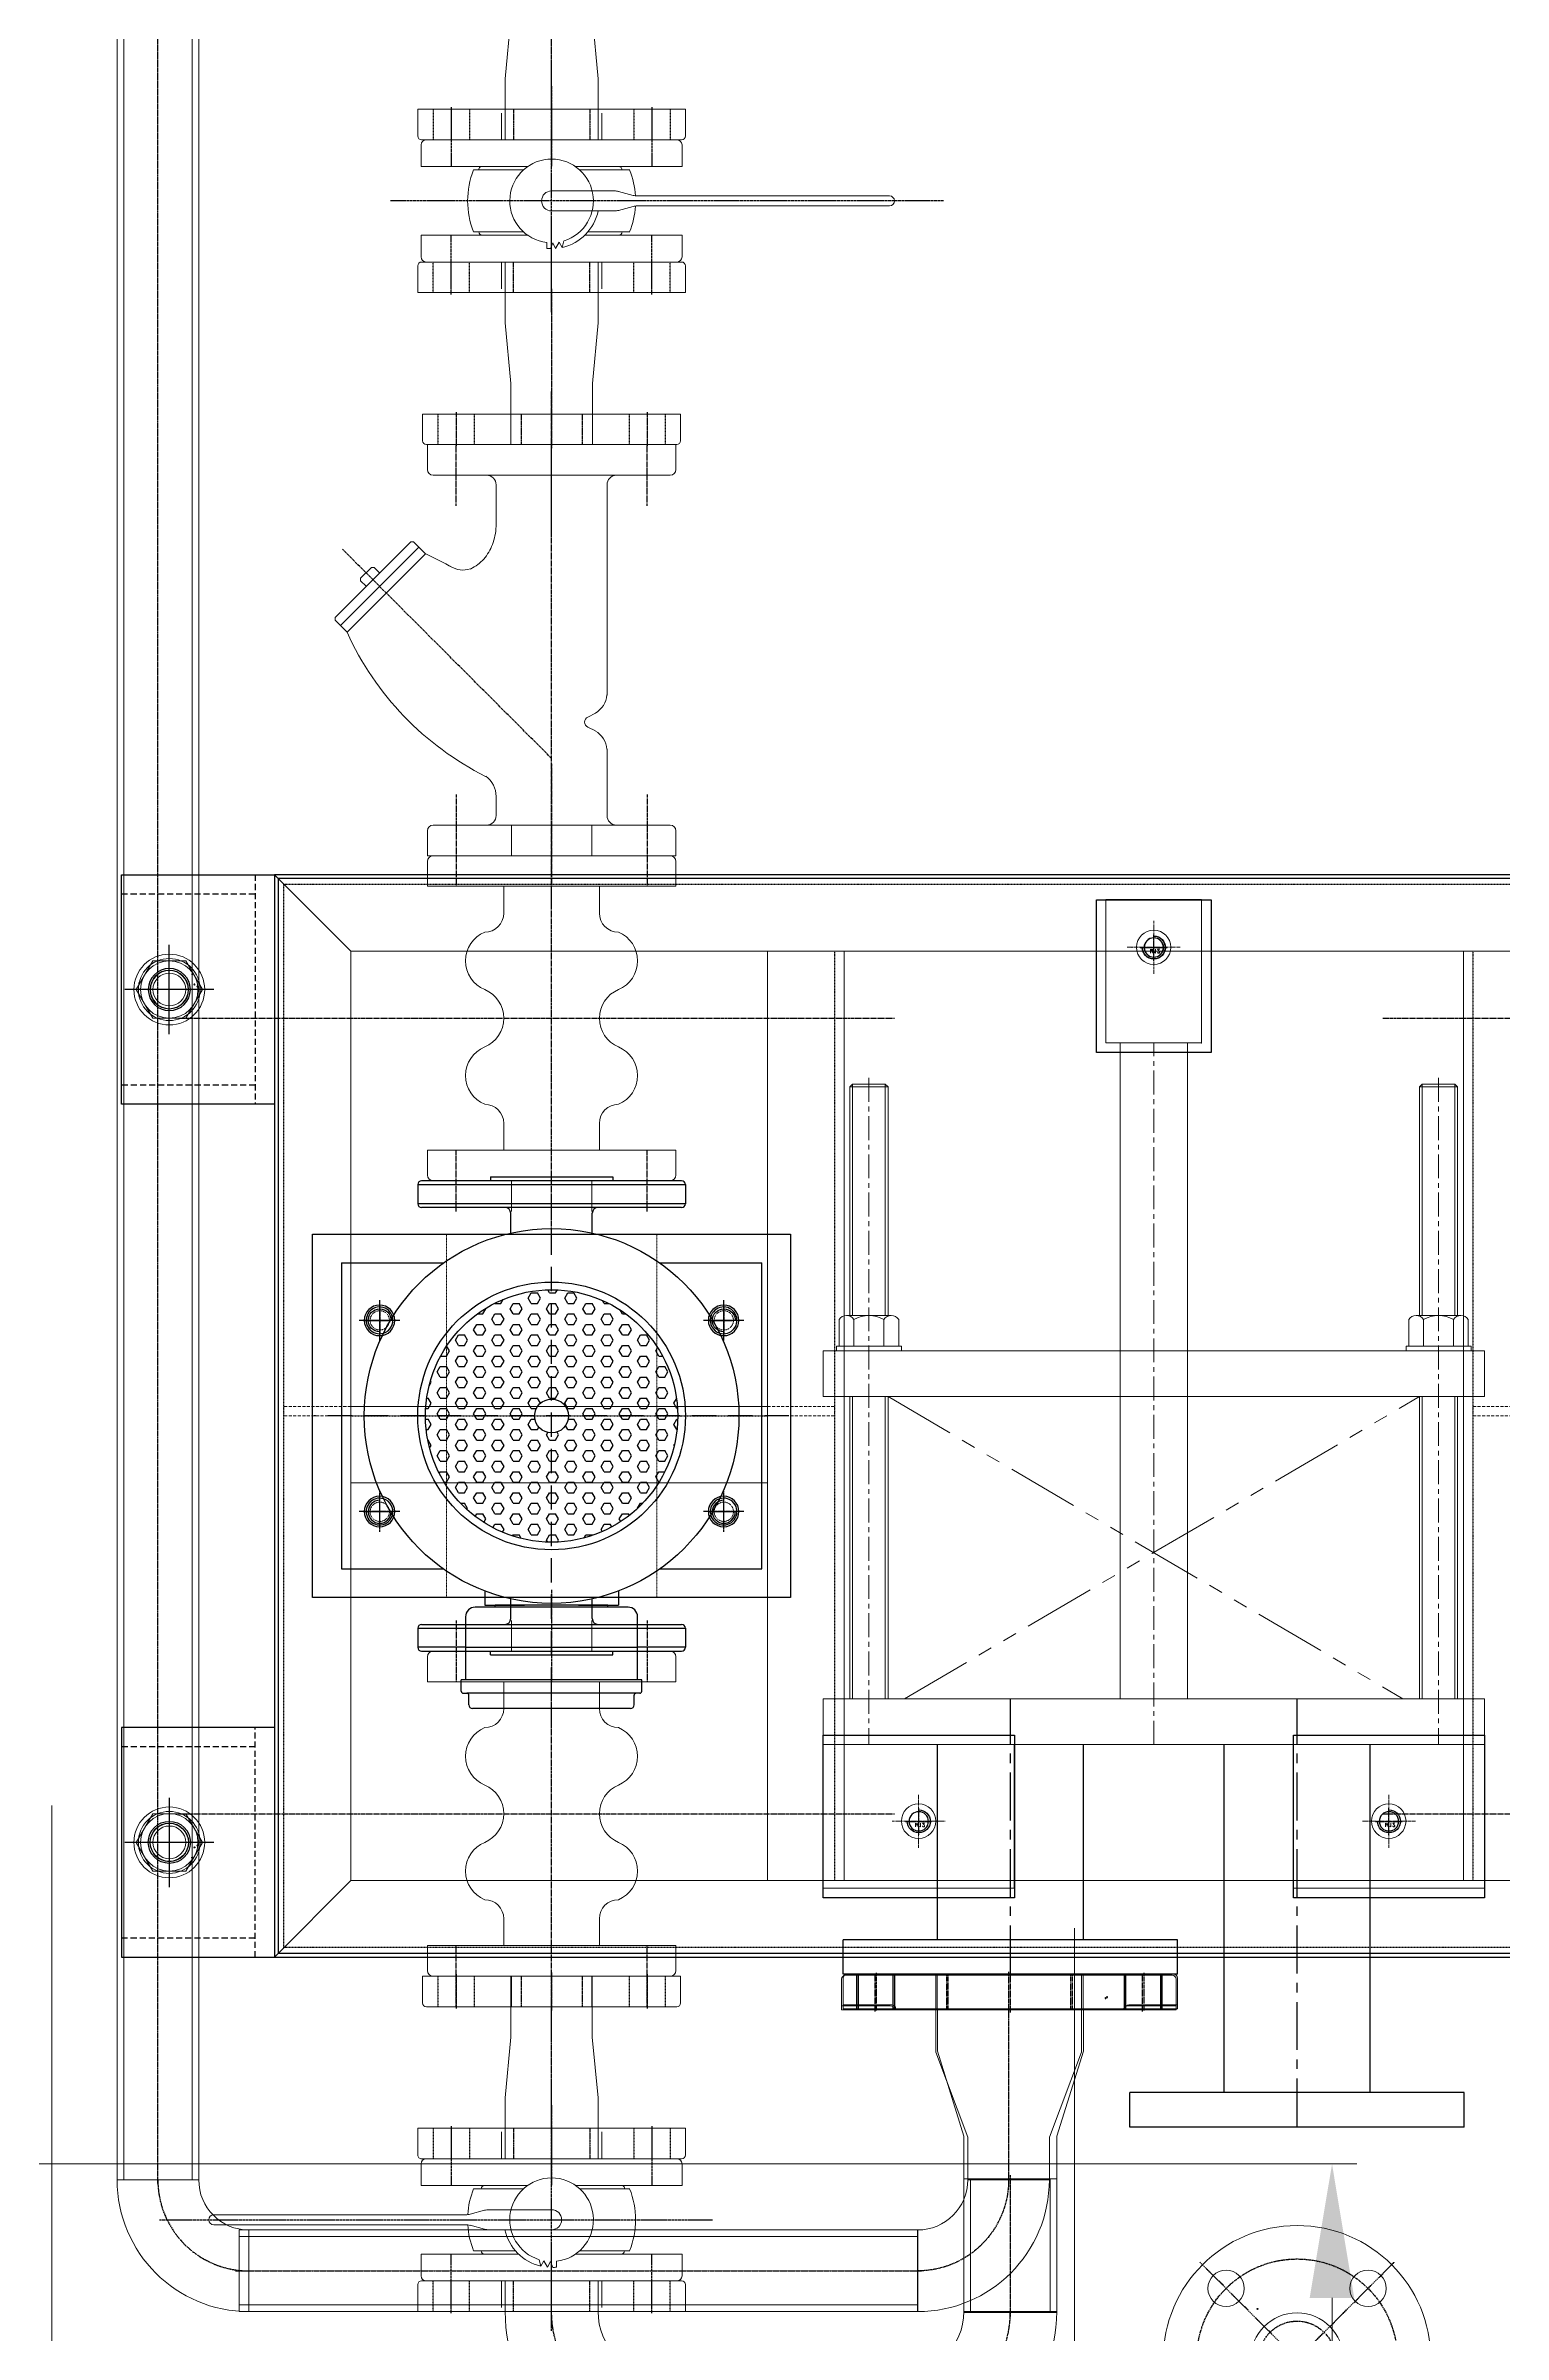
# Model space of a CAD drawing. Header units: millimetres. Extents: x -32759 to 129432, y 390 to 54305.
# Drawn here: x 23663 to 24426, y 26853 to 28050 of the extents above; entities that cross this region are included whole.
import ezdxf

# ---------------------------------------------------------------- set-up
doc = ezdxf.new("R2010")
doc.units = ezdxf.units.MM
for name, pattern in [('CENTER', [2, 1.25, -0.25, 0.25, -0.25]), ('DASHED', [19.05, 12.7, -6.35]), ('HIDDEN', [0.375, 0.25, -0.125]), ('HIDDEN2', [4.7625, 3.175, -1.5875]), ('PHANTOM', [2.5, 1.25, -0.25, 0.25, -0.25, 0.25, -0.25])]:
    doc.linetypes.add(name, pattern=pattern)
for name, color, linetype in [('01a', 8, 'Continuous'), ('01d', 211, 'Continuous'), ('01j', 243, 'Continuous'), ('1', 20, 'Continuous'), ('2', 2, 'DASHED'), ('3', 5, 'Continuous'), ('65A_65A_10K-FF', 7, 'Continuous'), ('BOM-UDEF', 3, 'Continuous'), ('CENTER', 1, 'CENTER'), ('CL', 1, 'CENTER'), ('FL', 3, 'Continuous'), ('HL', 2, 'HIDDEN'), ('IL', 5, 'PHANTOM'), ('OUTLINE', 7, 'Continuous'), ('PL', 5, 'PHANTOM'), ('RD', 5, 'Continuous'), ('외형선', 3, 'Continuous')]:
    doc.layers.add(name, color=color, linetype=linetype)
doc.layers.add('02 숨은선', color=2, linetype='HIDDEN', lineweight=15)
doc.layers.add('_BODY', color=7, linetype='Continuous', lineweight=13)
doc.styles.add('ROAMNS', font='romans.shx', dxfattribs={"width": 0.8, "bigfont": 'whgtxt.shx'})
doc.styles.add('한글', font='romans.shx', dxfattribs={"height": 4, "bigfont": 'whgtxt.shx'})
doc.dimstyles.new('20 작은 한덕_도면칫수', dxfattribs={"dimscale": 20, "dimtxt": 3.3, "dimasz": 3.5, "dimexe": 0.65, "dimexo": 1.25, "dimgap": 1, "dimtad": 1, "dimdec": 0, "dimdsep": 46, "dimtxsty": 'ROAMNS', "dimcen": 0, "dimclrd": 7, "dimclre": 7, "dimclrt": 2, "dimadec": 0, "dimazin": 2, "dimtp": 0.1, "dimtm": 0.1, "dimtfac": 0.71, "dimtdec": 0, "dimtmove": 0, "dimatfit": 3, "dimfxl": 1, "dimlwd": -1, "dimlwe": -1, "dimarcsym": 1})

# ---------------------------------------------------------------- blocks, each defined once
blk = doc.blocks.new('*D1449')
at = {"color": 7, "linetype": 'ByBlock', "transparency": 16777216}
for p, q in [((271923.9, 139636.8), (271923.9, 139171.6)), ((271810.6, 138891.9), (271810.6, 139197.6)), ((271740.6, 139184.6), (271670.6, 139184.6)), ((271810.6, 139184.6), (271923.9, 139184.6)), ((271993.9, 139184.6), (272232.1, 139184.6))]:
    blk.add_line(p, q, dxfattribs=at)
at = {"color": 7, "transparency": 16777216}
for points in [[(271740.6, 139196.3), (271740.6, 139173), (271810.6, 139184.6)], [(271993.9, 139196.3), (271993.9, 139173), (271923.9, 139184.6)]]:
    blk.add_solid(points, dxfattribs=at)
at = {"layer": 'Defpoints', "color": 0, "transparency": 16777216}
for p in [(271923.9, 139661.8), (271923.9, 139184.6), (271810.6, 138866.9)]:
    blk.add_point(p, dxfattribs=at)
at = {"color": 2, "transparency": 16777216, "insert": (272148, 139237.6), "char_height": 66, "attachment_point": 5, "style": 'ROAMNS'}
blk.add_mtext('113', dxfattribs=at)
blk = doc.blocks.new('*D1326')
at = {"color": 7, "linetype": 'ByBlock', "transparency": 16777216}
for p, q in [((294495, -101396.7), (295239.2, -101396.7)), ((295226.2, -102121.6), (295226.2, -101466.7)), ((294371.7, -102191.6), (295239.2, -102191.6))]:
    blk.add_line(p, q, dxfattribs=at)
at = {"color": 7, "transparency": 16777216}
for points in [[(295214.5, -101466.7), (295237.8, -101466.7), (295226.2, -101396.7)], [(295214.5, -102121.6), (295237.8, -102121.6), (295226.2, -102191.6)]]:
    blk.add_solid(points, dxfattribs=at)
at = {"layer": 'Defpoints', "color": 0, "transparency": 16777216}
for p in [(294470, -101396.7), (295226.2, -101396.7), (294346.7, -102191.6)]:
    blk.add_point(p, dxfattribs=at)
at = {"color": 2, "transparency": 16777216, "insert": (295173.2, -101660), "char_height": 66, "attachment_point": 5, "rotation": 90, "style": 'ROAMNS'}
blk.add_mtext('795', dxfattribs=at)
blk = doc.blocks.new('*D1328')
at = {"color": 7, "linetype": 'ByBlock', "transparency": 16777216}
for p, q in [((294556.5, -101209.3), (294556.5, -101748.3)), ((295476.5, -101289.3), (295476.5, -101748.3)), ((295406.5, -101735.3), (294626.5, -101735.3))]:
    blk.add_line(p, q, dxfattribs=at)
at = {"color": 7, "transparency": 16777216}
for points in [[(294626.5, -101723.6), (294626.5, -101746.9), (294556.5, -101735.3)], [(295406.5, -101723.6), (295406.5, -101746.9), (295476.5, -101735.3)]]:
    blk.add_solid(points, dxfattribs=at)
at = {"layer": 'Defpoints', "color": 0, "transparency": 16777216}
for p in [(294556.5, -101184.3), (295476.5, -101264.3), (294556.5, -101735.3)]:
    blk.add_point(p, dxfattribs=at)
at = {"color": 2, "transparency": 16777216, "insert": (295016.5, -101682.3), "char_height": 66, "attachment_point": 5, "style": 'ROAMNS'}
blk.add_mtext('920', dxfattribs=at)
blk = doc.blocks.new('sdfgsdfgsfgd')
at = {"ltscale": 0.5}
blk.add_circle((488041.9, 298396.3), 5.05, dxfattribs=at)
at = {"layer": 'CL', "ltscale": 0.5}
for p, q in [((488034.9, 298396.3), (488048.9, 298396.3)), ((488041.9, 298403.3), (488041.9, 298389.3))]:
    blk.add_line(p, q, dxfattribs=at)
at = {"layer": 'FL', "color": 1, "ltscale": 0.5}
blk.add_arc((488041.9, 298396.3), 6, 270, 180, dxfattribs=at)
at = {"color": 2, "ltscale": 0.5, "insert": (488039.8, 298399.2), "char_height": 2, "width": 1.543, "attachment_point": 1, "style": '한글'}
blk.add_mtext('M12', dxfattribs=at)
blk = doc.blocks.new('zxcvxcvxz')
at = {"ltscale": 0.5}
for p, q in [((487475.9, 298214.1), (487475.9, 298134.1)), ((487535.9, 298214.1), (487475.9, 298214.1)), ((487535.9, 298134.1), (487535.9, 298214.1)), ((487475.9, 298134.1), (487535.9, 298134.1))]:
    blk.add_line(p, q, dxfattribs=at)
blk.add_blockref('sdfgsdfgsfgd', (-536, -237.2))
blk = doc.blocks.new('FRP-32')
for p, q in [((0, -62), (0, 62)), ((16, 65), (3, 65)), ((16, -65), (16, 65)), ((154, 65), (167, 65)), ((154, -65), (154, 65)), ((170, -62), (170, 62)), ((16, 25), (30, 25)), ((140, 25), (154, 25)), ((-16, 21), (0, 21)), ((186, 21), (170, 21)), ((-16, -21), (0, -21)), ((186, -21), (170, -21)), ((16, -25), (30, -25)), ((140, -25), (154, -25)), ((3, -65), (16, -65)), ((167, -65), (154, -65))]:
    blk.add_line(p, q)
for centre, radius, start, end in [((3, 62), 3, 90, 180), ((167, 62), 3, 0, 90), ((55, 28.75), 16.25, 22.61986, 157.38014), ((115, 28.75), 16.25, 22.61986, 157.38014), ((30, 35), 10, 270, 0), ((85, 41.25), 16.25, 202.61986, 337.38014), ((140, 35), 10, 180, 270), ((30, -35), 10, 0, 90), ((55, -28.75), 16.25, 202.61986, 337.38014), ((85, -41.25), 16.25, 22.61986, 157.38014), ((115, -28.75), 16.25, 202.61986, 337.38014), ((140, -35), 10, 90, 180), ((3, -62), 3, 180, 270), ((167, -62), 3, 270, 0)]:
    blk.add_arc(centre, radius, start, end)
at = {"layer": 'CENTER'}
for p, q in [((85, 195.21), (85, -179.4)), ((-16, 50), (16, 50)), ((186, 50), (154, 50)), ((-32, 0), (16, 0)), ((16, 0), (154, 0)), ((202, 0), (154, 0)), ((-16, -50), (16, -50)), ((186, -50), (154, -50))]:
    blk.add_line(p, q, dxfattribs=at)
blk = doc.blocks.new('A$C63697C70')
at = {"ltscale": 0.5}
for p, q in [((2, 135), (2, 0)), ((16, 135), (2, 135)), ((18, 2), (18, 133)), ((2, 88.9), (18, 88.9)), ((2, 46.2), (18, 46.2)), ((2, 0), (16, 0))]:
    blk.add_line(p, q, dxfattribs=at)
for centre, start, end in [((16, 133), 0, 90), ((16, 2), 270, 0)]:
    blk.add_arc(centre, 2, start, end, dxfattribs=at)
at = {"layer": 'CL', "ltscale": 0.5}
for p, q in [((1, 117.5), (19, 117.5)), ((0, 67.5), (20, 67.5)), ((1, 17.5), (19, 17.5))]:
    blk.add_line(p, q, dxfattribs=at)
at = {"layer": 'HL', "ltscale": 0.5}
for p, q in [((2, 127), (18, 127)), ((2, 108), (18, 108)), ((2, 27), (18, 27)), ((2, 8), (18, 8))]:
    blk.add_line(p, q, dxfattribs=at)
at = {"layer": 'PL', "ltscale": 0.5}
for p, q in [((2, 83.5), (18, 83.5)), ((2, 51.5), (18, 51.5))]:
    blk.add_line(p, q, dxfattribs=at)
blk = doc.blocks.new('A$C01775BC6')
at = {"ltscale": 0.5}
for p, q in [((2, 48.6), (17.9, 48.6)), ((2, 0), (2, 48.6)), ((17.9, 48.6), (49.6, 45.6)), ((49.6, 45.6), (65.5, 45.6)), ((65.5, 45.6), (65.5, 2.9)), ((49.6, 2.9), (17.9, 0)), ((65.5, 2.9), (49.6, 2.9)), ((17.9, 0), (2, 0))]:
    blk.add_line(p, q, dxfattribs=at)
at = {"layer": 'CL', "ltscale": 0.5}
blk.add_line((0, 24.3), (67.5, 24.3), dxfattribs=at)
blk = doc.blocks.new('A$C351C1466')
at = {"ltscale": 0.5}
for p, q in [((2, 140), (2, 0)), ((16, 140), (2, 140)), ((18, 2), (18, 138)), ((2, 94.3), (18, 94.3)), ((2, 45.7), (18, 45.7)), ((2, 0), (16, 0))]:
    blk.add_line(p, q, dxfattribs=at)
for centre, start, end in [((16, 138), 0, 90), ((16, 2), 270, 0)]:
    blk.add_arc(centre, 2, start, end, dxfattribs=at)
at = {"layer": 'CL', "ltscale": 0.5}
for p, q in [((1, 122.5), (19, 122.5)), ((0, 70), (20, 70)), ((1, 17.5), (19, 17.5))]:
    blk.add_line(p, q, dxfattribs=at)
at = {"layer": 'HL', "ltscale": 0.5}
for p, q in [((2, 132), (18, 132)), ((2, 113), (18, 113)), ((2, 27), (18, 27)), ((2, 8), (18, 8))]:
    blk.add_line(p, q, dxfattribs=at)
at = {"layer": 'PL', "ltscale": 0.5}
for p, q in [((2, 90), (18, 90)), ((2, 50), (18, 50))]:
    blk.add_line(p, q, dxfattribs=at)
blk = doc.blocks.new('SDFGSDFGSDFG')
at = {"ltscale": 0.5, "xscale": -1, "rotation": 180}
blk.add_blockref('A$C63697C70', (335519, 36898.1), dxfattribs=at)
at = {"ltscale": 0.5}
blk.add_blockref('A$C351C1466', (335598.5, 36760.6), dxfattribs=at)
at = {"ltscale": 0.5, "xscale": -1}
blk.add_blockref('A$C01775BC6', (335602.5, 36806.3), dxfattribs=at)
blk = doc.blocks.new('BL-50P')
for p, q in [((33.5, 202), (33.5, 51.3)), ((39.5, 202), (39.5, 51.3)), ((0, -75), (0, 75)), ((3, 78), (16, 78)), ((16, 19.8), (16, 78)), ((70, 78), (57, 78)), ((57, 78), (57, 14.3)), ((73, 75), (73, -75)), ((18, 46.7), (18, 21.7)), ((33.2, 48.7), (30.8, 40.1)), ((39.8, 48.7), (42.2, 40.1)), ((55, 46.7), (55, 16.8)), ((-16, 30), (0, 30)), ((16, 40.1), (16, 19.8)), ((30.5, 37.5), (30.5, 0)), ((42.5, 37.5), (42.5, 0)), ((57, 40.1), (57, 14.3)), ((89, 30), (73, 30)), ((8, -0.7), (11.5, 0.7)), ((8.1, 2.4), (11.9, 4.6)), ((11.5, 0.7), (8.1, 2.4)), ((8.7, 6.4), (12.6, 7.4)), ((11.9, 4.6), (8.7, 6.4)), ((8.1, -2.9), (11.7, -2.9)), ((16, -78), (16, -14.3)), ((16, -14.3), (16, -41.5)), ((18, -16.8), (18, -46.7)), ((55, -16.8), (55, -46.7)), ((57, -14.3), (57, -78)), ((57, -14.3), (57, -42)), ((-16, -30), (0, -30)), ((89, -30), (73, -30)), ((18, -43.5), (18, -43.5)), ((55, -43.5), (55.5, -43.5)), ((3, -78), (16, -78)), ((70, -78), (57, -78))]:
    blk.add_line(p, q)
for centre, radius, start, end in [((36.5, 202), 3, 0, 180), ((3, 75), 3, 90, 180), ((70, 75), 3, 0, 90), ((18, 40.1), 2, 90, 180), ((36.5, 0), 50.2, 93.5055, 111.6124), ((23.5, 51.3), 10, 344.9149, 0), ((49.5, 51.3), 10, 180, 195.0851), ((36.5, 0), 50.2, 68.3876, 86.4945), ((55, 40.1), 2, 0, 90), ((36.5, 0), 28.5, 102.1532, 166.9419), ((40.5, 37.5), 10, 164.9149, 180), ((32.5, 37.5), 10, 0, 15.0851), ((36.5, 0), 25, 186.6152, 162.7268), ((36.5, 0), 6, 180, 0), ((36.5, 0), 28.5, 181.4361, 185.7998), ((18, -41.5), 2, 180, 270), ((36.5, 0), 50.2, 248.3876, 291.6124), ((55.5, -42), 1.5, 270, 0), ((3, -75), 3, 180, 270), ((70, -75), 3, 270, 0)]:
    blk.add_arc(centre, radius, start, end)
at = {"layer": 'CENTER'}
for p, q in [((36.5, 234.4), (36.5, -96.3)), ((-16, 60), (16, 60)), ((89, 60), (57, 60)), ((-29.9, 0), (119.7, 0)), ((-28, 0), (16, 0)), ((105, 0), (57, 0)), ((-16, -60), (16, -60)), ((89, -60), (57, -60))]:
    blk.add_line(p, q, dxfattribs=at)
blk = doc.blocks.new('747 3HP TOP')
at = {"layer": '1'}
h = blk.add_hatch(dxfattribs=at)
h.set_pattern_fill('HEX', color=256, style=0)
h.paths.add_polyline_path([(5285.2, 19853.7, 0.414214), (5219.2, 19787.7), (5276.3, 19787.7, -0.414214), (5285.2, 19796.6)])
h.paths.add_polyline_path([(5285.2, 19853.7), (5285.2, 19796.6, -0.414214), (5294, 19787.7), (5351.2, 19787.7, 0.414214)])
h.paths.add_polyline_path([(5351.2, 19787.7), (5294, 19787.7, -0.414214), (5285.2, 19778.8), (5285.2, 19721.7, 0.414214)])
h.paths.add_polyline_path([(5285.2, 19778.8, -0.414214), (5276.3, 19787.7), (5219.2, 19787.7, 0.414214), (5285.2, 19721.7)])
for p, q in [((5250.2, 19696.2), (5250.2, 19688.7)), ((5250.2, 19688.7), (5271.1, 19688.7)), ((5255.2, 19688.7), (5271.1, 19688.7)), ((5255.2, 19688.7), (5271.1, 19688.7)), ((5314.7, 19688.7), (5255.7, 19688.7)), ((5255.7, 19687.7), (5255.7, 19688.7)), ((5299.3, 19688.7), (5315.2, 19688.7)), ((5299.3, 19688.7), (5320.2, 19688.7)), ((5299.3, 19688.7), (5315.2, 19688.7)), ((5314.7, 19687.7), (5314.7, 19688.7)), ((5320.2, 19696.2), (5320.2, 19688.7)), ((5240.2, 19682.7), (5240.2, 19649.7)), ((5255.7, 19687.7), (5245.2, 19687.7)), ((5314.7, 19687.7), (5255.7, 19687.7)), ((5325.2, 19687.7), (5314.7, 19687.7)), ((5330.2, 19649.7), (5330.2, 19682.7)), ((5332.4, 19649.7), (5237.9, 19649.7)), ((5237.9, 19643.7), (5237.9, 19649.7)), ((5238.9, 19642.7), (5240.9, 19642.7)), ((5329.4, 19642.7), (5240.9, 19642.7)), ((5241.9, 19636.7), (5241.9, 19641.7)), ((5328.4, 19636.7), (5328.4, 19641.7)), ((5331.4, 19642.7), (5329.4, 19642.7)), ((5332.4, 19643.7), (5332.4, 19649.7)), ((5326.4, 19634.7), (5243.9, 19634.7))]:
    blk.add_line(p, q, dxfattribs=at)
for radius in [98, 70, 66, 8.86]:
    blk.add_circle((5285.2, 19787.7), radius, dxfattribs=at)
for centre, radius, start, end in [((5245.2, 19682.7), 5, 90, 180), ((5325.2, 19682.7), 5, 0, 90), ((5238.9, 19643.7), 1, 180, 270), ((5240.9, 19641.7), 1, 0, 90), ((5329.4, 19641.7), 1, 90, 180), ((5331.4, 19643.7), 1, 270, 0), ((5243.9, 19636.7), 2, 180, 270), ((5326.4, 19636.7), 2, 270, 0)]:
    blk.add_arc(centre, radius, start, end, dxfattribs=at)
blk = doc.blocks.new('6utryty')
at = {"layer": '1'}
for p, q in [((325293.9, 20885.6), (325157.9, 20885.6)), ((325193.9, 20887.6), (325257.9, 20887.6)), ((325193.9, 20887.6), (325193.9, 20885.6)), ((325257.9, 20887.6), (325257.9, 20885.6)), ((325155.9, 20883.6), (325155.9, 20873.6)), ((325155.9, 20883.6), (325295.9, 20883.6)), ((325295.9, 20873.6), (325155.9, 20873.6)), ((325295.9, 20883.6), (325295.9, 20873.6)), ((325293.9, 20871.6), (325157.9, 20871.6)), ((325204.5, 20858.2), (325204.5, 20868.6)), ((325247.2, 20858.2), (325247.2, 20868.6)), ((325115.9, 20842.6), (325169.3, 20842.6)), ((325115.9, 20842.6), (325115.9, 20682.6)), ((325282.5, 20842.6), (325335.9, 20842.6)), ((325335.9, 20682.6), (325335.9, 20842.6)), ((325115.9, 20682.6), (325169.3, 20682.6)), ((325282.5, 20682.6), (325335.9, 20682.6)), ((325155.9, 20651.6), (325155.9, 20641.6)), ((325155.9, 20651.6), (325181.1, 20651.6)), ((325157.9, 20653.6), (325181.1, 20653.6)), ((325271.1, 20653.6), (325293.9, 20653.6)), ((325271.1, 20651.6), (325295.9, 20651.6)), ((325295.9, 20651.6), (325295.9, 20641.6)), ((325181.1, 20641.6), (325155.9, 20641.6)), ((325157.9, 20639.6), (325181.1, 20639.6)), ((325295.9, 20641.6), (325271.1, 20641.6)), ((325271.1, 20639.6), (325293.9, 20639.6))]:
    blk.add_line(p, q, dxfattribs=at)
for centre, radius, start, end in [((325157.9, 20883.6), 2, 90, 180), ((325293.9, 20883.6), 2, 0, 90), ((325157.9, 20873.6), 2, 180, 270), ((325293.9, 20873.6), 2, 270, 0), ((325201.5, 20868.6), 3, 0, 90), ((325250.2, 20868.6), 3, 90, 180), ((325135.9, 20812.6), 7, 14.4769, 287.4139), ((325315.9, 20812.6), 7, 252.5861, 165.5231), ((325135.9, 20712.6), 7, 72.5861, 345.5231), ((325315.9, 20712.6), 7, 194.4769, 107.4139), ((325157.9, 20651.6), 2, 90, 180), ((325293.9, 20651.6), 2, 0, 90), ((325157.9, 20641.6), 2, 180, 270), ((325293.9, 20641.6), 2, 270, 0)]:
    blk.add_arc(centre, radius, start, end, dxfattribs=at)
at = {"layer": '2'}
for p, q in [((325225.9, 20599.3), (325225.9, 20890.7)), ((325135.9, 20820.6), (325135.9, 20804.5)), ((325315.9, 20820.6), (325315.9, 20804.5)), ((325127.8, 20812.6), (325143.9, 20812.6)), ((325307.8, 20812.6), (325323.9, 20812.6)), ((325350.1, 20762.6), (325101.7, 20762.6)), ((325135.9, 20720.6), (325135.9, 20704.5)), ((325315.9, 20720.6), (325315.9, 20704.5)), ((325127.8, 20712.6), (325143.9, 20712.6)), ((325307.8, 20712.6), (325323.9, 20712.6))]:
    blk.add_line(p, q, dxfattribs=at)
at = {"layer": '3'}
for p, q in [((325204.5, 20656.6), (325204.5, 20667)), ((325247.2, 20656.6), (325247.2, 20667)), ((325181.1, 20653.6), (325271.1, 20653.6)), ((325181.1, 20651.6), (325271.1, 20651.6)), ((325181.1, 20641.6), (325271.1, 20641.6)), ((325181.1, 20639.6), (325271.1, 20639.6)), ((325193.9, 20637.6), (325193.9, 20639.6)), ((325193.9, 20637.6), (325257.9, 20637.6)), ((325257.9, 20637.6), (325257.9, 20639.6))]:
    blk.add_line(p, q, dxfattribs=at)
for centre, radius, start, end in [((325135.9, 20812.6), 7, 287.4139, 14.4769), ((325315.9, 20812.6), 7, 165.5231, 252.5861), ((325135.9, 20712.6), 7, 345.5231, 72.5861), ((325315.9, 20712.6), 7, 107.4139, 194.4769), ((325201.5, 20656.6), 3, 270, 0), ((325250.2, 20656.6), 3, 180, 270)]:
    blk.add_arc(centre, radius, start, end, dxfattribs=at)
at = {"layer": '1'}
blk.add_blockref('747 3HP TOP', (319940.7, 974.9), dxfattribs=at)
blk = doc.blocks.new('A$C445176EE')
at = {"color": 2, "linetype": 'HIDDEN2', "ltscale": 0.5}
for p, q in [((35, 40), (0, 40)), ((0, 40), (0, 35)), ((253, 40), (288, 40)), ((288, 40), (288, 35)), ((35, 35), (0, 35)), ((253, 35), (288, 35))]:
    blk.add_line(p, q, dxfattribs=at)
at = {"ltscale": 0.5}
for p, q in [((253, 40), (35, 40)), ((35, 40), (35, 0)), ((253, 40), (253, 0)), ((35, 0), (253, 0))]:
    blk.add_line(p, q, dxfattribs=at)
at = {"layer": 'HL', "ltscale": 0.5}
blk.add_line((253, 35), (35, 35), dxfattribs=at)
blk = doc.blocks.new('sdgsdfgfsdgfdsgsd')
at = {"ltscale": 0.5}
for p, q in [((488000.2, 298377.5), (488000.2, 298292.5)), ((488100.2, 298377.5), (488000.2, 298377.5)), ((488100.2, 298292.5), (488100.2, 298377.5)), ((488000.2, 298292.5), (488100.2, 298292.5))]:
    blk.add_line(p, q, dxfattribs=at)
blk.add_blockref('sdfgsdfgsfgd', (8.3, -58.8))
blk = doc.blocks.new('hgfgh')
at = {"ltscale": 0.5}
for p, q in [((496361.3, 294378.3), (496361.3, 294188.3)), ((496611.3, 294378.3), (496361.3, 294378.3)), ((496611.3, 294188.3), (496611.3, 294378.3)), ((496361.3, 294188.3), (496611.3, 294188.3))]:
    blk.add_line(p, q, dxfattribs=at)
for centre in [(496396.3, 294333.3), (496576.3, 294333.3), (496396.3, 294233.3), (496576.3, 294233.3)]:
    blk.add_circle(centre, 8, dxfattribs=at)
at = {"layer": 'CL', "ltscale": 0.5}
for p, q in [((496396.3, 294343.9), (496396.3, 294322.7)), ((496576.3, 294343.9), (496576.3, 294322.7)), ((496385.7, 294333.3), (496406.9, 294333.3)), ((496565.7, 294333.3), (496586.9, 294333.3)), ((496396.3, 294243.9), (496396.3, 294222.7)), ((496576.3, 294243.9), (496576.3, 294222.7)), ((496385.7, 294233.3), (496406.9, 294233.3)), ((496565.7, 294233.3), (496586.9, 294233.3))]:
    blk.add_line(p, q, dxfattribs=at)
blk = doc.blocks.new('A$C596F1DD5')
at = {"ltscale": 0.5}
for p, q in [((32.9, 81.5), (81.5, 81.5)), ((0, 48.6), (0, 0))]:
    blk.add_line(p, q, dxfattribs=at)
for radius in [81.5, 32.9]:
    blk.add_arc((0, 81.5), radius, 270, 0, dxfattribs=at)
at = {"layer": 'CL', "ltscale": 0.5}
blk.add_arc((0, 81.5), 57.2, 270, 0, dxfattribs=at)
blk = doc.blocks.new('SDFGSDFGFSDGSDG')
at = {"color": 7}
for p, q in [((341282.7, 45572.3), (341282.7, 45472.3)), ((341282.7, 45572.3), (341357.7, 45572.3)), ((341357.7, 45226.3), (341357.7, 45572.3)), ((341282.7, 45472.3), (341357.7, 45472.3)), ((341724.7, 45424.3), (341799.7, 45424.3)), ((341799.7, 45374.3), (341799.7, 45424.3)), ((341724.7, 45374.3), (341799.7, 45374.3)), ((341282.7, 45326.3), (341357.7, 45326.3)), ((341282.7, 45326.3), (341282.7, 45226.3)), ((341282.7, 45226.3), (341357.7, 45226.3))]:
    blk.add_line(p, q, dxfattribs=at)
at = {"color": 7, "linetype": 'Continuous'}
for p, q in [((341357.7, 45572.3), (341381.7, 45572.3)), ((341381.7, 45226.3), (341381.7, 45572.3)), ((341539.7, 45572.3), (341563.7, 45572.3)), ((341539.7, 45572.3), (341539.7, 45226.3)), ((341563.7, 45572.3), (341563.7, 45226.3)), ((341724.7, 45424.3), (341724.7, 45374.3)), ((341539.7, 45417), (341381.7, 45417)), ((341724.7, 45417), (341508.7, 45417)), ((341539.7, 45381.7), (341381.7, 45381.7)), ((341724.7, 45381.7), (341508.7, 45381.7)), ((341357.7, 45226.3), (341381.7, 45226.3)), ((341539.7, 45226.3), (341563.7, 45226.3))]:
    blk.add_line(p, q, dxfattribs=at)
for p, q in [((341566.1, 45565.3), (341563.7, 45565.3)), ((341566.1, 45531.3), (341566.1, 45565.3)), ((341580.1, 45563.9), (341566.1, 45563.9)), ((341539.7, 45558.3), (341381.7, 45558.3)), ((341580.1, 45556.1), (341566.1, 45556.1)), ((341582.1, 45536.6), (341582.1, 45560)), ((341701.7, 45558.3), (341582.1, 45558.3)), ((341701.7, 45558.3), (341703.2, 45556.8)), ((341703.2, 45556.8), (341703.2, 45548.3)), ((341580.1, 45540.5), (341566.1, 45540.5)), ((341701.7, 45538.3), (341703.2, 45539.8)), ((341703.2, 45539.8), (341703.2, 45548.3)), ((341703.2, 45539.8), (341703.2, 45548.3)), ((341539.7, 45538.3), (341381.7, 45538.3)), ((341566.1, 45531.3), (341563.7, 45531.3)), ((341580.1, 45532.8), (341566.1, 45532.8)), ((341701.7, 45538.3), (341582.1, 45538.3)), ((341566.1, 45267.3), (341563.7, 45267.3)), ((341566.1, 45267.3), (341566.1, 45233.3)), ((341580.1, 45265.9), (341566.1, 45265.9)), ((341539.7, 45260.3), (341381.7, 45260.3)), ((341580.1, 45258.1), (341566.1, 45258.1)), ((341582.1, 45262), (341582.1, 45238.6)), ((341701.7, 45260.3), (341582.1, 45260.3)), ((341701.7, 45260.3), (341703.2, 45258.8)), ((341703.2, 45258.8), (341703.2, 45250.3)), ((341703.2, 45258.8), (341703.2, 45250.3)), ((341539.7, 45240.3), (341381.7, 45240.3)), ((341580.1, 45242.5), (341566.1, 45242.5)), ((341701.7, 45240.3), (341582.1, 45240.3)), ((341701.7, 45240.3), (341703.2, 45241.8)), ((341703.2, 45241.8), (341703.2, 45250.3)), ((341566.1, 45233.3), (341563.7, 45233.3)), ((341580.1, 45234.8), (341566.1, 45234.8))]:
    blk.add_line(p, q)
at = {"color": 1}
for p, q in [((341539.7, 45556.8), (341381.7, 45556.8)), ((341703.2, 45556.8), (341582.1, 45556.8)), ((341701.7, 45558.3), (341701.7, 45548.3)), ((341539.7, 45539.8), (341381.7, 45539.8)), ((341703.2, 45539.8), (341582.1, 45539.8)), ((341701.7, 45538.3), (341701.7, 45548.3)), ((341539.7, 45258.8), (341381.7, 45258.8)), ((341703.2, 45258.8), (341582.1, 45258.8)), ((341701.7, 45260.3), (341701.7, 45250.3)), ((341539.7, 45241.8), (341381.7, 45241.8)), ((341703.2, 45241.8), (341582.1, 45241.8)), ((341701.7, 45240.3), (341701.7, 45250.3))]:
    blk.add_line(p, q, dxfattribs=at)
at = {"color": 1, "linetype": 'CENTER', "ltscale": 10}
for p, q in [((341706.4, 45548.3), (341357.7, 45548.3)), ((341357.7, 45399.3), (341724.7, 45399.3)), ((341706.4, 45250.3), (341357.7, 45250.3))]:
    blk.add_line(p, q, dxfattribs=at)
at = {"color": 1, "linetype": 'CENTER'}
for p, q in [((341317.7, 45508.5), (341317.7, 45536.2)), ((341303.8, 45522.3), (341331.5, 45522.3)), ((341774.7, 45385.5), (341774.7, 45413.2)), ((341788.5, 45399.3), (341760.8, 45399.3)), ((341317.7, 45262.5), (341317.7, 45290.2)), ((341303.8, 45276.3), (341331.5, 45276.3))]:
    blk.add_line(p, q, dxfattribs=at)
at = {"color": 6, "linetype": 'PHANTOM', "ltscale": 30}
for p, q in [((341381.7, 45269), (341539.7, 45538.3)), ((341539.7, 45260.3), (341381.7, 45529.7))]:
    blk.add_line(p, q, dxfattribs=at)
at = {"color": 4}
for centre in [(341317.7, 45522.3), (341774.7, 45399.3), (341317.7, 45276.3)]:
    blk.add_circle(centre, 9, dxfattribs=at)
for centre, radius, start, end in [((341577.4, 45560), 4.72, 304.3645, 55.6355), ((341566.3, 45548.3), 15.8, 330.4421, 29.5579), ((341577.4, 45536.6), 4.72, 304.3645, 55.6355), ((341577.4, 45262), 4.72, 304.3645, 55.6355), ((341566.3, 45250.3), 15.8, 330.4421, 29.5579), ((341577.4, 45238.6), 4.72, 304.3645, 55.6355)]:
    blk.add_arc(centre, radius, start, end)
at = {"color": 0, "linetype": 'ByBlock'}
for p in [(341282.7, 45572.3), (341357.7, 45572.3), (341724.7, 45424.3), (341799.7, 45374.3), (341799.7, 45374.3)]:
    blk.add_point(p, dxfattribs=at)
at = {"color": 1, "linetype": 'CENTER'}
blk.add_point((341774.7, 45388), dxfattribs=at)
at = {"color": 3, "linetype": 'ByBlock'}
blk.add_point((341799.7, 45374.3), dxfattribs=at)
blk.add_point((341799.7, 45374.3), dxfattribs=at)
blk.add_point((341799.7, 45374.3), dxfattribs=at)
at = {"layer": '65A_65A_10K-FF', "color": 7, "linetype": 'Continuous'}
for p, q in [((341157.7, 45561.8), (341157.7, 45386.8)), ((341157.7, 45561.8), (341175.7, 45561.8)), ((341175.7, 45561.8), (341175.7, 45386.8)), ((341176.1, 45512.5), (341357.7, 45512.5)), ((341176.1, 45436.2), (341357.7, 45436.2)), ((341237.7, 45411.8), (341237.7, 45236.8)), ((341237.7, 45411.8), (341255.7, 45411.8)), ((341255.7, 45411.8), (341255.7, 45236.8)), ((341157.7, 45386.8), (341175.7, 45386.8)), ((341256.1, 45362.5), (341357.7, 45362.5)), ((341256.1, 45286.2), (341357.7, 45286.2)), ((341237.7, 45236.8), (341255.7, 45236.8))]:
    blk.add_line(p, q, dxfattribs=at)
at = {"layer": 'Defpoints', "color": 3, "linetype": 'ByBlock'}
blk.add_point((341207.7, 45522.3), dxfattribs=at)
at = {"layer": 'OUTLINE', "color": 1, "linetype": 'CENTER', "ltscale": 20}
for p, q in [((341158.1, 45474.3), (341381.7, 45474.3)), ((341238.1, 45324.3), (341381.7, 45324.3))]:
    blk.add_line(p, q, dxfattribs=at)
blk = doc.blocks.new('A$C61626EAD')
at = {"ltscale": 0.5, "rotation": 180}
blk.add_blockref('A$C63697C70', (20, 137.5), dxfattribs=at)
at = {"ltscale": 0.5}
blk.add_blockref('A$C351C1466', (79.5, 0), dxfattribs=at)
at = {"ltscale": 0.5, "xscale": -1}
blk.add_blockref('A$C01775BC6', (83.5, 45.7), dxfattribs=at)
blk = doc.blocks.new('CI-F32S')
for p, q in [((13, 65), (0, 65)), ((0, 65), (0, -65)), ((16, 62), (16, -34)), ((199, -34), (199, 62)), ((215, 65), (202, 65)), ((215, -65), (215, 65)), ((21, 29), (55.8, 29)), ((31, 29), (46.5, 29)), ((84, 29), (194, 29)), ((67.3, 18.9), (65.3, 23)), ((72.5, 18.9), (74.5, 23)), ((16, -34), (16, -62)), ((21, -29), (31, -29)), ((173.5, -29), (194, -29)), ((199, -62), (199, -34)), ((0, -65), (13, -65)), ((116.9, -106.9), (157.9, -65.9)), ((120.4, -110.5), (161.4, -69.5)), ((157.9, -65.9), (164.2, -72.3)), ((202, -65), (215, -65)), ((124.6, -113.3), (164.2, -73.7)), ((164.2, -72.3), (164.2, -73.7)), ((145.1, -99.9), (150.8, -94.2)), ((148, -90), (150.8, -92.8)), ((150.8, -92.8), (150.8, -94.2)), ((116.9, -106.9), (123.2, -113.3)), ((140.9, -97), (143.7, -99.9)), ((143.7, -99.9), (145.1, -99.9)), ((123.2, -113.3), (124.6, -113.3))]:
    blk.add_line(p, q)
blk.add_lwpolyline([(173.5, -29, 0.079365), (163.8, -30.6, 0.08841), (156, -34.8, 0.105167), (150.5, -41.4, 0.020221), (149.9, -42.5, 0.121124)], format="xyb")
for centre, radius, start, end in [((13, 62), 3, 0, 90), ((202, 62), 3, 90, 180), ((21, 34), 5, 180, 270), ((54.5, 16.5), 12.5, 31.2177, 84.3169), ((85.3, 16.5), 12.5, 95.6831, 148.7823), ((194, 34), 5, 270, 0), ((69.9, 20.1), 2.89, 204.1228, 335.8772), ((21, -34), 5, 90, 180), ((31, -41.9), 12.9, 35.2952, 90.0763), ((181.6, 35.7), 156.7, 206.6184, 245.595), ((194, -34), 5, 0, 90), ((161.5, -46.4), 12.1, 161.4563, 212.9327), ((15.2, -130.6), 156.7, 24.405, 30.1826), ((13, -62), 3, 270, 0), ((202, -62), 3, 180, 270)]:
    blk.add_arc(centre, radius, start, end)
at = {"layer": 'CENTER'}
for p, q in [((32, 50), (0, 50)), ((183, 50), (215, 50)), ((-24.8, 0), (242.9, 0)), ((48, 0), (0, 0)), ((50.9, 0), (160.3, -109.4)), ((167, 0), (215, 0)), ((32, -50), (0, -50)), ((183, -50), (215, -50))]:
    blk.add_line(p, q, dxfattribs=at)
blk = doc.blocks.new('HS_BOM', base_point=(-3113.6, 16316.3))
at = {"layer": 'BOM-UDEF'}
blk.add_circle((-3113.6, 16316.3), 0.25, dxfattribs=at)
blk = doc.blocks.new('새sdfsdfsdf블wdwdwd')
for p, q in [((32671.3, -32677.4), (32671.3, -32852.4)), ((32687.3, -32677.4), (32671.3, -32677.4)), ((32673.3, -32702.9), (32673.3, -32677.4)), ((32689.3, -32850.4), (32689.3, -32679.4)), ((32671.3, -32726.8), (32689.3, -32726.8)), ((32671.3, -32803.1), (32689.3, -32803.1)), ((32673.3, -32852.4), (32673.3, -32826.9)), ((32671.3, -32852.4), (32687.3, -32852.4))]:
    blk.add_line(p, q)
for centre, start, end in [((32687.3, -32679.4), 0, 90), ((32671.3, -32702.9), 270, 0), ((32671.3, -32826.9), 0, 90), ((32687.3, -32850.4), 270, 0)]:
    blk.add_arc(centre, 2, start, end)
at = {"layer": 'CL'}
for p, q in [((32670.3, -32694.9), (32690.3, -32694.9)), ((32669.3, -32764.9), (32691.3, -32764.9)), ((32670.3, -32834.9), (32690.3, -32834.9))]:
    blk.add_line(p, q, dxfattribs=at)
at = {"layer": 'HL'}
for p, q in [((32671.3, -32685.4), (32689.3, -32685.4)), ((32671.3, -32704.4), (32689.3, -32704.4)), ((32671.3, -32825.4), (32689.3, -32825.4)), ((32671.3, -32844.4), (32689.3, -32844.4))]:
    blk.add_line(p, q, dxfattribs=at)
at = {"layer": 'IL'}
for p, q in [((32671.3, -32732.4), (32689.3, -32732.4)), ((32671.3, -32797.4), (32689.3, -32797.4))]:
    blk.add_line(p, q, dxfattribs=at)
at = {"layer": 'BOM-UDEF'}
blk.add_blockref('HS_BOM', (32677.4, -32714.3), dxfattribs=at)
blk = doc.blocks.new('A$C6486443F')
for p, q in [((22.2, 111.8), (66.7, 125.7)), ((66.7, 125.7), (88.9, 125.7)), ((0, 111.8), (22.2, 111.8)), ((0, 111.8), (0, 63.2)), ((0, 111.8), (0, 63.2)), ((22.2, 63.2), (0, 63.2)), ((66.7, 49.4), (22.2, 63.2)), ((88.9, 49.4), (66.7, 49.4))]:
    blk.add_line(p, q)
blk.add_blockref('새sdfsdfsdf블wdwdwd', (-32582.4, 32852.4))
blk = doc.blocks.new('vbn')
at = {"ltscale": 0.5}
blk.add_circle((491764.7, 300516.7), 5.05, dxfattribs=at)
at = {"layer": 'CL', "ltscale": 0.5}
for p, q in [((491764.7, 300523.7), (491764.7, 300509.7)), ((491757.7, 300516.7), (491771.7, 300516.7))]:
    blk.add_line(p, q, dxfattribs=at)
at = {"layer": 'FL', "color": 1, "ltscale": 0.5}
blk.add_arc((491764.7, 300516.7), 6, 270, 180, dxfattribs=at)
blk = doc.blocks.new('xcvbxcv')
at = {"ltscale": 0.5}
for p, q in [((495958.8, 294579.4), (495888.8, 294579.4)), ((495888.8, 294389.4), (495888.8, 294579.4)), ((495958.8, 294579.4), (495958.8, 294389.4)), ((495958.8, 294389.4), (495888.8, 294389.4))]:
    blk.add_line(p, q, dxfattribs=at)
blk.add_blockref('vbn', (4159, -5982.3))
at = {"extrusion": (0, 0, -1), "zscale": -1, "rotation": 180}
blk.add_blockref('vbn', (-4159, 594951), dxfattribs=at)
blk = doc.blocks.new('sdfgsfgdsds')
at = {"ltscale": 0.5}
for p, q in [((55035.4, -13329.8, 0), (56270.4, -13329.8, 0)), ((55037.4, -13331.8, 0), (56268.4, -13331.8, 0)), ((56268.4, -13331.8, 0), (56268.4, -13893.8, 0)), ((56270.4, -13329.8, 0), (56270.4, -13895.8, 0)), ((56268.4, -13893.8, 0), (55037.4, -13893.8, 0)), ((56270.4, -13895.8, 0), (55035.4, -13895.8, 0))]:
    blk.add_line(p, q, dxfattribs=at)
at = {"layer": '01d', "rotation": 180}
for name, p in [('zxcvxcvxz', (543316.3, 284791.3, 0)), ('sdgsdfgfsdgfdsgsd', (543737.5, 284512.7, 0)), ('sdgsdfgfsdgfdsgsd', (543983.5, 284512.7, 0))]:
    blk.add_blockref(name, p, dxfattribs=at)
at = {"layer": '02 숨은선'}
for p in [(-439888.4, -308097.2, 0), (-439708.4, -308097.2, 0)]:
    blk.add_blockref('xcvbxcv', p, dxfattribs=at)
blk = doc.blocks.new('A$C2DE532F0')
at = {"ltscale": 0.5}
for p, q in [((0, 2), (0, 72)), ((0, 72), (48.6, 72)), ((3.5, 2), (3.5, 72)), ((45.1, 2), (45.1, 72)), ((48.6, 72), (48.6, 2)), ((48.6, 2), (0, 2))]:
    blk.add_line(p, q, dxfattribs=at)
at = {"layer": 'CL', "ltscale": 0.5}
blk.add_line((24.3, 0), (24.3, 74), dxfattribs=at)
blk = doc.blocks.new('A$C51087CD1')
at = {"ltscale": 0.5}
for centre, radius in [((72, 72), 70), ((72, 124.5), 9.5), ((72, 72), 24.3), ((19.5, 72), 9.5), ((124.5, 72), 9.5), ((72, 19.5), 9.5)]:
    blk.add_circle(centre, radius, dxfattribs=at)
at = {"layer": 'CL', "ltscale": 0.5}
for p, q in [((72, 144), (72, 0)), ((0, 72), (144, 72))]:
    blk.add_line(p, q, dxfattribs=at)
blk.add_circle((72, 72), 52.5, dxfattribs=at)
at = {"layer": 'PL', "ltscale": 0.5}
blk.add_circle((72, 72), 20, dxfattribs=at)
at = {"layer": 'BOM-UDEF', "ltscale": 0.5}
blk.add_blockref('HS_BOM', (76, 105.3), dxfattribs=at)
blk = doc.blocks.new('xcvxcvb')
at = {"ltscale": 0.5}
for p, q in [((499967.3, 297427.4), (499967.3, 296861.4)), ((500007.3, 297387.4), (499967.3, 297427.4)), ((500007.3, 296901.4), (500007.3, 297387.4)), ((500007.3, 296901.4), (499967.3, 296861.4))]:
    blk.add_line(p, q, dxfattribs=at)
at = {"layer": 'HL', "ltscale": 0.5}
blk.add_line((499972.3, 297422.4), (499972.3, 296866.4), dxfattribs=at)
blk = doc.blocks.new('asfasfsadfas')
at = {"ltscale": 0.5}
for p, q in [((503999.7, 299042.8), (503513.7, 299042.8)), ((503513.7, 299002.8), (503513.7, 299042.8)), ((503999.7, 299002.8), (503999.7, 299042.8)), ((503513.7, 299002.8), (503999.7, 299002.8))]:
    blk.add_line(p, q, dxfattribs=at)
at = {"layer": 'HL', "ltscale": 0.5}
blk.add_line((503513.7, 299007.8), (503999.7, 299007.8), dxfattribs=at)
blk = doc.blocks.new('sdfgsdgfsgfsd')
at = {"ltscale": 0.5}
for p, q in [((56535.4, -11829.8), (57770.4, -11829.8)), ((57730.4, -11869.8), (57770.4, -11829.8)), ((57730.4, -11869.8), (56575.4, -11869.8))]:
    blk.add_line(p, q, dxfattribs=at)
at = {"layer": 'HL', "ltscale": 0.5}
blk.add_line((56540.4, -11834.8), (57765.4, -11834.8), dxfattribs=at)
blk = doc.blocks.new('asfsafsdfffas')
for p, q in [((495497.8, 292525.5), (495482.8, 292516.9)), ((495482.8, 292516.9), (495482.8, 292499.6)), ((495512.8, 292516.9), (495497.8, 292525.5)), ((495512.8, 292499.6), (495512.8, 292516.9)), ((495482.8, 292499.6), (495497.8, 292490.9)), ((495497.8, 292490.9), (495512.8, 292499.6))]:
    blk.add_line(p, q)
at = {"ltscale": 0.5}
blk.add_line((495437.8, 292453.2), (495557.8, 292453.2), dxfattribs=at)
for radius in [18.5, 16.2, 15, 11, 10.1, 8.56]:
    blk.add_circle((495497.8, 292508.2), radius)
at = {"layer": '1', "ltscale": 10}
for p, q in [((495497.8, 292484.9), (495497.8, 292531.5)), ((495521.1, 292508.2), (495474.4, 292508.2))]:
    blk.add_line(p, q, dxfattribs=at)
at = {"layer": 'CL'}
for p, q in [((495497.8, 292487.7), (495497.8, 292528.7)), ((495497.8, 292488.9), (495497.8, 292527.5)), ((495497.8, 292490), (495497.8, 292526.4)), ((495518.3, 292508.2), (495477.3, 292508.2)), ((495517.1, 292508.2), (495478.5, 292508.2)), ((495516, 292508.2), (495479.6, 292508.2))]:
    blk.add_line(p, q, dxfattribs=at)
at = {"layer": 'RD'}
blk.add_circle((495497.8, 292508.2), 10, dxfattribs=at)
at = {"layer": '외형선'}
for p, q in [((495557.8, 292533.2), (495437.8, 292533.2)), ((495437.8, 292533.2), (495437.8, 292453.2)), ((495557.8, 292453.2), (495557.8, 292533.2))]:
    blk.add_line(p, q, dxfattribs=at)
at = {"layer": '외형선', "color": 2, "linetype": 'HIDDEN2'}
for p, q in [((495447.8, 292533.2), (495447.8, 292463.2)), ((495547.8, 292463.2), (495547.8, 292533.2)), ((495437.8, 292463.2), (495557.8, 292463.2))]:
    blk.add_line(p, q, dxfattribs=at)
at = {"layer": '외형선'}
blk.add_circle((495497.8, 292508.2), 11, dxfattribs=at)
at = {"layer": 'BOM-UDEF', "rotation": 180}
for p in [(495489.8, 292496.2), (495495.2, 292495.1), (495496.2, 292493.5)]:
    blk.add_blockref('HS_BOM', p, dxfattribs=at)
blk = doc.blocks.new('A$C2EF027F7')
at = {"xscale": -1, "rotation": 90}
blk.add_blockref('sdfgsdgfsgfsd', (-11829.8, 57850.4), dxfattribs=at)
for name, p, rotation in [('sdfgsdgfsgfsd', (12395.8, 57850.4), 270), ('xcvxcvb', (297427.4, -499887.3), 89.99999999999999)]:
    blk.add_blockref(name, p, dxfattribs=dict(rotation=rotation))
at = {"extrusion": (0, 0, -1), "zscale": -1}
blk.add_blockref('asfasfsadfas', (-504039.7, -298300.8), dxfattribs=at)
at = {"extrusion": (0, 0, -1), "xscale": -1, "zscale": -1, "rotation": 180}
for name, p in [('asfasfsadfas', (-504039.7, 299380.8)), ('asfsafsdfffas', (-496003.8, 292533.2))]:
    blk.add_blockref(name, p, dxfattribs=at)
at = {"extrusion": (0, 0, -1), "zscale": -1, "rotation": 180}
blk.add_blockref('asfsafsdfffas', (495437.8, 292533.2), dxfattribs=at)
blk = doc.blocks.new('sdfgfdgdfgddg')
at = {"ltscale": 0.5}
for p, q in [((473874.2, 280814.5), (473896.5, 280814.5)), ((473874.2, 280738.2), (473874.2, 280814.5)), ((473896.5, 280814.5), (473940.9, 280797.7)), ((473940.9, 280797.7), (473963.1, 280797.7)), ((473963.1, 280797.7), (473963.1, 280755)), ((473940.9, 280755), (473896.5, 280738.2)), ((473963.1, 280755), (473940.9, 280755)), ((473896.5, 280738.2), (473874.2, 280738.2))]:
    blk.add_line(p, q, dxfattribs=at)
at = {"layer": 'CL', "ltscale": 0.5}
blk.add_line((473872.2, 280776.3), (473965.1, 280776.3), dxfattribs=at)
blk = doc.blocks.new('ytreyrty')
at = {"ltscale": 0.5}
for p, q in [((333062.6, 37987.1), (333105.3, 37987.1)), ((333036.4, 37960.8), (333036.4, 37918.1))]:
    blk.add_line(p, q, dxfattribs=at)
for radius in [68.9, 26.2]:
    blk.add_arc((333036.4, 37987.1), radius, 270, 0, dxfattribs=at)
at = {"layer": 'CL', "ltscale": 0.5}
blk.add_arc((333036.4, 37987.1), 47.6, 270, 0, dxfattribs=at)
blk = doc.blocks.new('asfasfdasdfsaf')
blk.add_blockref('새sdfsdfsdf블wdwdwd', (441531.6, 313561.5))
at = {"xscale": -1}
blk.add_blockref('sdfgfdgdfgddg', (948077.1, 20.2), dxfattribs=at)
at = {"rotation": 180}
blk.add_blockref('ytreyrty', (807150.3, 318736), dxfattribs=at)
blk = doc.blocks.new('xcbcvbbbbxcvb')
at = {"ltscale": 0.5}
for p, q in [((475803.1, 280390.2), (476158.1, 280390.2)), ((475803.1, 280347.5), (475803.1, 280390.2)), ((475803.1, 280386.7), (476158.1, 280386.7)), ((476158.1, 280390.2), (476158.1, 280347.5)), ((475803.1, 280351), (476158.1, 280351)), ((476158.1, 280347.5), (475803.1, 280347.5))]:
    blk.add_line(p, q, dxfattribs=at)
at = {"layer": 'CL', "ltscale": 0.5}
blk.add_line((475801.1, 280368.9), (476160.1, 280368.9), dxfattribs=at)
blk = doc.blocks.new('A$C3BDD0BEB')
at = {"ltscale": 0.5}
for p, q in [((69, 88.9), (1269.5, 88.9)), ((69, 85.4), (1269.5, 85.4)), ((69, 49.7), (1269.5, 49.7)), ((1269.5, 46.2), (69, 46.2))]:
    blk.add_line(p, q, dxfattribs=at)
at = {"layer": 'CL', "ltscale": 0.5}
blk.add_line((67, 67.5), (1271.5, 67.5), dxfattribs=at)
blk.add_blockref('asfasfdasdfsaf', (-474045, -280283.9))
at = {"xscale": -1, "rotation": 270}
blk.add_blockref('xcbcvbbbbxcvb', (-280347.5, -475693), dxfattribs=at)
at = {"xscale": -1}
blk.add_blockref('ytreyrty', (333105.3, -37872), dxfattribs=at)
blk = doc.blocks.new('sdfgdfgsdgsdg')
blk.add_line((295091.5, -101273.3), (295091.5, -102058.7))
at = {"color": 3, "ltscale": 2}
blk.add_line((294732.9, -101288.5, 5491.4), (295026.9, -101288.5, 5491.4), dxfattribs=at)
at = {"xscale": -1, "rotation": 270}
for name, p in [('A$C3BDD0BEB', (294544.4, -101473.9)), ('CI-F32S', (294817.9, -100712.5)), ('A$C2EF027F7', (294592.9, -101288.5, 0)), ('SDFGSDFGFSDGSDG', (249733.6, -442535.1))]:
    blk.add_blockref(name, p, dxfattribs=at)
at = {"ltscale": 0.5, "extrusion": (0, 0, -1), "zscale": -1, "rotation": 270}
blk.add_blockref('A$C61626EAD', (-294887.9, -100240.6), dxfattribs=at)
at = {"extrusion": (0, 0, -1), "xscale": 0.875, "yscale": 0.875, "zscale": -0.875, "rotation": 90.00000000000001}
blk.add_blockref('BL-50P', (-294817.9, -100402), dxfattribs=at)
at = {"ltscale": 0.5, "extrusion": (0, 0, -1), "xscale": -1, "zscale": -1, "rotation": 270}
blk.add_blockref('A$C61626EAD', (-294887.9, -100499.5), dxfattribs=at)
at = {"extrusion": (0, 0, -1), "xscale": -1, "zscale": -1, "rotation": 270}
for p in [(-294817.9, -100882.5), (-295447.9, -100882.5), (-294817.9, -101298.5), (-295447.9, -101298.5)]:
    blk.add_blockref('FRP-32', p, dxfattribs=at)
blk.add_blockref('6utryty', (-30408, -121768.1))
at = {"color": 4, "ltscale": 0.5, "xscale": -1}
for p in [(294965.9, -101040.5), (295587.9, -101040.5)]:
    blk.add_blockref('A$C445176EE', p, dxfattribs=at)
at = {"rotation": 270.0000000000001}
blk.add_blockref('SDFGSDFGSDFG', (257987.3, 234222.5), dxfattribs=at)
at = {"ltscale": 0.5, "xscale": -1, "rotation": 270}
for name, p in [('A$C6486443F', (294970.4, -101404.4)), ('A$C351C1466', (294747.9, -101475.8))]:
    blk.add_blockref(name, p, dxfattribs=at)
at = {"xscale": 0.875, "yscale": 0.875, "zscale": 0.875, "rotation": 90}
blk.add_blockref('BL-50P', (294817.9, -101457.8), dxfattribs=at)
at = {"xscale": -1}
blk.add_blockref('A$C2DE532F0', (295082.2, -101476.4), dxfattribs=at)
at = {"ltscale": 0.5, "rotation": 45.00000000052545}
blk.add_blockref('A$C51087CD1', (295207.9, -101600.7), dxfattribs=at)
at = {"ltscale": 0.5, "xscale": -1}
blk.add_blockref('A$C596F1DD5', (294875.1, -101555.3), dxfattribs=at)
at = {"ltscale": 0.5}
blk.add_blockref('A$C596F1DD5', (295000.7, -101555.3), dxfattribs=at)
at = {"layer": '01a', "xscale": -1}
blk.add_blockref('hgfgh', (791304.2, -395288.8), dxfattribs=at)
at = {"layer": '01d', "xscale": -1, "rotation": 180}
for name, p in [('zxcvxcvxz', (-192372.9, 197398.6)), ('sdgsdfgfsdgfdsgsd', (-193040.2, 197120)), ('sdgsdfgfsdgfdsgsd', (-192794.2, 197120))]:
    blk.add_blockref(name, p, dxfattribs=at)
at = {"layer": '01j', "xscale": -1}
blk.add_blockref('sdfgsfgdsds', (350943.3, -87392.7), dxfattribs=at)
dim = blk.add_linear_dim(base=(294556.5, -101735.3), p1=(295476.5, -101264.3), p2=(294556.5, -101184.3), angle=180, dimstyle='20 작은 한덕_도면칫수')
dim.commit()
dim.dimension.update_dxf_attribs({"geometry": '*D1328', "text_midpoint": (295016.5, -101682.3)})
dim = blk.add_linear_dim(base=(295226.2, -101396.7), p1=(294346.7, -102191.6), p2=(294470, -101396.7), angle=90, dimstyle='20 작은 한덕_도면칫수')
dim.commit()
dim.dimension.update_dxf_attribs({"geometry": '*D1326', "text_midpoint": (295226.2, -101660), "dimtype": 128})
blk = doc.blocks.new('1')
at = {"layer": '_BODY', "color": 4}
blk.add_blockref('sdfgdfgsdgsdg', (-288927.149, 108265.481), dxfattribs=at)
blk = doc.blocks.new('sdfgsdfgcxvxbxcv')
dim = blk.add_linear_dim(base=(271923.907, 139184.648), p1=(271810.61, 138866.853), p2=(271923.907, 139661.761), angle=180, dimstyle='20 작은 한덕_도면칫수')
dim.commit()
dim.dimension.update_dxf_attribs({"geometry": '*D1449', "text_midpoint": (272148.022, 139237.648)})
blk.add_blockref('1', (266381.038, 132792.991))

msp = doc.modelspace()

# ---------------------------------------------------------------- block references
at = {"layer": '_BODY'}
msp.add_blockref('sdfgsdfgcxvxbxcv', (-248343.9, -112720), dxfattribs=at)

doc.saveas('drawing.dxf')
